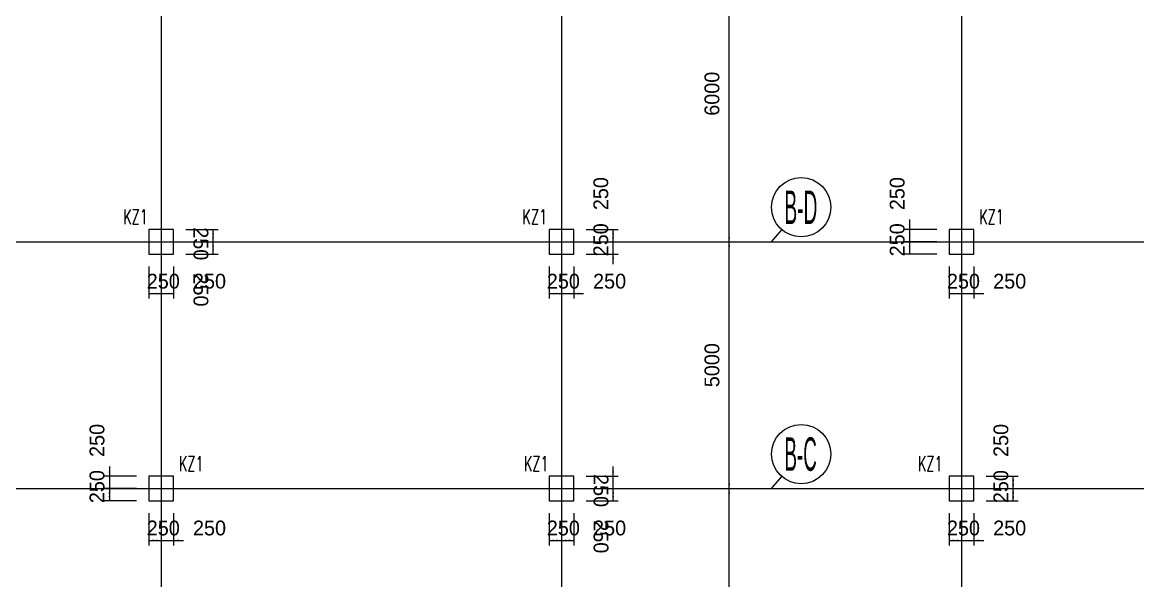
# Model space of a CAD drawing. Extents: x 387171 to 699106, y 11966 to 245688.
# Drawn here: x 552144 to 574726, y 98222 to 109535 of the extents above; entities that cross this region are included whole.
import ezdxf

# ---------------------------------------------------------------- set-up
doc = ezdxf.new("R2010")
doc.units = 0
doc.header["$LTSCALE"] = 100
doc.header["$MEASUREMENT"] = 0
for name, color, linetype in [('COLU', 7, 'Continuous'), ('DIM', 3, 'Continuous'), ('DOTE', 253, 'Continuous'), ('L-AXIS', 3, 'Continuous'), ('NUM', 7, 'Continuous')]:
    doc.layers.add(name, color=color, linetype=linetype)
doc.styles.get("Standard").update_dxf_attribs({"font": 'standard'})
doc.styles.add('tk', font='tk')
doc.dimstyles.get("Standard").update_dxf_attribs({"dimtxt": 300, "dimasz": 100, "dimexe": 100, "dimexo": 250, "dimgap": 100, "dimtad": 0, "dimtoh": 1, "dimdec": 0, "dimdsep": 46, "dimcen": 0.09, "dimclrt": 7, "dimadec": 0, "dimazin": 0, "dimtfac": 1, "dimtdec": 4, "dimtofl": 0, "dimtmove": 0, "dimatfit": 3, "dimfxl": 1, "dimtolj": 1, "dimtzin": 0, "dimarcsym": 0})

# ---------------------------------------------------------------- blocks, each defined once
blk = doc.blocks.new('_AXISO')
blk.add_circle((0, 0), 0.5)
blk = doc.blocks.new('*D3035')
at = {"layer": 'L-AXIS', "color": 0, "linetype": 'ByBlock', "lineweight": -2}
for p, q in [((565446, 111088), (566558, 111088)), ((566458, 105088), (566458, 111088)), ((565446, 105088), (566558, 105088))]:
    blk.add_line(p, q, dxfattribs=at)
for points in [[(566458, 111088), (566474, 110988), (566441, 110988)], [(566458, 105088), (566441, 105188), (566474, 105188)]]:
    blk.add_solid(points, dxfattribs=at)
at = {"layer": 'L-AXIS', "color": 7, "linetype": 'Continuous', "lineweight": -2, "insert": (566108, 108088), "char_height": 300, "width": 770, "attachment_point": 5, "rotation": 90, "style": 'tk'}
blk.add_mtext('6000', dxfattribs=at)
blk = doc.blocks.new('*D3536')
at = {"layer": 'L-AXIS', "color": 0, "linetype": 'ByBlock', "lineweight": -2}
for p, q in [((565446, 100088), (566558, 100088)), ((566458, 94088), (566458, 100088)), ((565446, 94088), (566558, 94088))]:
    blk.add_line(p, q, dxfattribs=at)
for points in [[(566458, 100088), (566474, 99988), (566441, 99988)], [(566458, 94088), (566441, 94188), (566474, 94188)]]:
    blk.add_solid(points, dxfattribs=at)
at = {"layer": 'L-AXIS', "color": 7, "linetype": 'Continuous', "lineweight": -2, "insert": (566108, 97088), "char_height": 300, "width": 770, "attachment_point": 5, "rotation": 90, "style": 'tk'}
blk.add_mtext('6000', dxfattribs=at)
blk = doc.blocks.new('*D3441')
at = {"layer": 'L-AXIS', "color": 0, "linetype": 'ByBlock', "lineweight": -2}
for p, q in [((565446, 105088), (566558, 105088)), ((566458, 100088), (566458, 105088)), ((565446, 100088), (566558, 100088))]:
    blk.add_line(p, q, dxfattribs=at)
for points in [[(566458, 105088), (566474, 104988), (566441, 104988)], [(566458, 100088), (566441, 100188), (566474, 100188)]]:
    blk.add_solid(points, dxfattribs=at)
at = {"layer": 'L-AXIS', "color": 7, "linetype": 'Continuous', "lineweight": -2, "insert": (566108, 102588), "char_height": 300, "width": 780, "attachment_point": 5, "rotation": 90, "style": 'tk'}
blk.add_mtext('5000', dxfattribs=at)
blk = doc.blocks.new('*D377')
at = {"layer": 'DIM', "color": 0, "linetype": 'ByBlock', "lineweight": -2}
for p, q in [((554708, 104588), (554708, 103938)), ((554958, 104588), (554958, 103938)), ((554708, 104038), (554958, 104038))]:
    blk.add_line(p, q, dxfattribs=at)
for points in [[(554708, 104038), (554808, 104055), (554808, 104021)], [(554958, 104038), (554858, 104021), (554858, 104055)]]:
    blk.add_solid(points, dxfattribs=at)
at = {"layer": 'DIM', "color": 7, "linetype": 'Continuous', "lineweight": -2, "insert": (554998, 104288), "char_height": 300, "width": 566.67, "attachment_point": 5, "style": 'tk'}
blk.add_mtext('250', dxfattribs=at)
blk = doc.blocks.new('*D1168')
at = {"layer": 'DIM', "color": 0, "linetype": 'ByBlock', "lineweight": -2}
for p, q in [((554958, 104588), (554958, 103938)), ((555208, 104588), (555208, 103938)), ((554958, 104038), (555208, 104038))]:
    blk.add_line(p, q, dxfattribs=at)
for points in [[(554958, 104038), (555058, 104055), (555058, 104021)], [(555208, 104038), (555108, 104021), (555108, 104055)]]:
    blk.add_solid(points, dxfattribs=at)
at = {"layer": 'DIM', "color": 7, "linetype": 'Continuous', "lineweight": -2, "insert": (555934, 104288), "char_height": 300, "width": 566.67, "attachment_point": 5, "style": 'tk'}
blk.add_mtext('250', dxfattribs=at)
blk = doc.blocks.new('*D916')
at = {"layer": 'DIM', "color": 0, "linetype": 'ByBlock', "lineweight": -2}
for p, q in [((555458, 105088), (556108, 105088)), ((556008, 104838), (556008, 105088)), ((555458, 104838), (556108, 104838))]:
    blk.add_line(p, q, dxfattribs=at)
for points in [[(556008, 105088), (556025, 104988), (555991, 104988)], [(556008, 104838), (555991, 104938), (556025, 104938)]]:
    blk.add_solid(points, dxfattribs=at)
at = {"layer": 'DIM', "color": 7, "linetype": 'Continuous', "lineweight": -2, "insert": (555758, 104112), "char_height": 300, "width": 566.67, "attachment_point": 5, "rotation": 270, "style": 'tk'}
blk.add_mtext('250', dxfattribs=at)
blk = doc.blocks.new('*D780')
at = {"layer": 'DIM', "color": 0, "linetype": 'ByBlock', "lineweight": -2}
for p, q in [((555458, 105338), (556108, 105338)), ((556008, 105088), (556008, 105338)), ((555458, 105088), (556108, 105088))]:
    blk.add_line(p, q, dxfattribs=at)
for points in [[(556008, 105338), (556025, 105238), (555991, 105238)], [(556008, 105088), (555991, 105188), (556025, 105188)]]:
    blk.add_solid(points, dxfattribs=at)
at = {"layer": 'DIM', "color": 7, "linetype": 'Continuous', "lineweight": -2, "insert": (555758, 105048), "char_height": 300, "width": 566.67, "attachment_point": 5, "rotation": 270, "style": 'tk'}
blk.add_mtext('250', dxfattribs=at)
blk = doc.blocks.new('*D1615')
at = {"layer": 'DIM', "color": 0, "linetype": 'ByBlock', "lineweight": -2}
for p, q in [((553908, 100538), (553908, 99888)), ((554458, 100338), (553808, 100338)), ((554458, 100088), (553808, 100088))]:
    blk.add_line(p, q, dxfattribs=at)
for points in [[(553908, 100338), (553891, 100438), (553925, 100438)], [(553908, 100088), (553925, 99988), (553891, 99988)]]:
    blk.add_solid(points, dxfattribs=at)
at = {"layer": 'DIM', "color": 7, "linetype": 'Continuous', "lineweight": -2, "insert": (553658, 101064), "char_height": 300, "width": 566.67, "attachment_point": 5, "rotation": 90, "style": 'tk'}
blk.add_mtext('250', dxfattribs=at)
blk = doc.blocks.new('*D1367')
at = {"layer": 'DIM', "color": 0, "linetype": 'ByBlock', "lineweight": -2}
for p, q in [((554458, 100088), (553808, 100088)), ((553908, 100088), (553908, 99838)), ((554458, 99838), (553808, 99838))]:
    blk.add_line(p, q, dxfattribs=at)
for points in [[(553908, 100088), (553925, 99988), (553891, 99988)], [(553908, 99838), (553891, 99938), (553925, 99938)]]:
    blk.add_solid(points, dxfattribs=at)
at = {"layer": 'DIM', "color": 7, "linetype": 'Continuous', "lineweight": -2, "insert": (553658, 100128), "char_height": 300, "width": 566.67, "attachment_point": 5, "rotation": 90, "style": 'tk'}
blk.add_mtext('250', dxfattribs=at)
blk = doc.blocks.new('*D2393')
at = {"layer": 'DIM', "color": 0, "linetype": 'ByBlock', "lineweight": -2}
for p, q in [((554708, 99588), (554708, 98938)), ((554958, 99588), (554958, 98938)), ((554708, 99038), (554958, 99038))]:
    blk.add_line(p, q, dxfattribs=at)
for points in [[(554708, 99038), (554808, 99055), (554808, 99021)], [(554958, 99038), (554858, 99021), (554858, 99055)]]:
    blk.add_solid(points, dxfattribs=at)
at = {"layer": 'DIM', "color": 7, "linetype": 'Continuous', "lineweight": -2, "insert": (554998, 99288), "char_height": 300, "width": 566.67, "attachment_point": 5, "style": 'tk'}
blk.add_mtext('250', dxfattribs=at)
blk = doc.blocks.new('*D2128')
at = {"layer": 'DIM', "color": 0, "linetype": 'ByBlock', "lineweight": -2}
for p, q in [((554958, 99588), (554958, 98938)), ((555208, 99588), (555208, 98938)), ((554758, 99038), (555408, 99038))]:
    blk.add_line(p, q, dxfattribs=at)
for points in [[(554958, 99038), (554858, 99021), (554858, 99055)], [(555208, 99038), (555308, 99055), (555308, 99021)]]:
    blk.add_solid(points, dxfattribs=at)
at = {"layer": 'DIM', "color": 7, "linetype": 'Continuous', "lineweight": -2, "insert": (555934, 99288), "char_height": 300, "width": 566.67, "attachment_point": 5, "style": 'tk'}
blk.add_mtext('250', dxfattribs=at)
blk = doc.blocks.new('*D3005')
at = {"layer": 'DIM', "color": 0, "linetype": 'ByBlock', "lineweight": -2}
for p, q in [((562808, 104588), (562808, 103938)), ((563058, 104588), (563058, 103938)), ((562808, 104038), (563058, 104038))]:
    blk.add_line(p, q, dxfattribs=at)
for points in [[(562808, 104038), (562908, 104055), (562908, 104021)], [(563058, 104038), (562958, 104021), (562958, 104055)]]:
    blk.add_solid(points, dxfattribs=at)
at = {"layer": 'DIM', "color": 7, "linetype": 'Continuous', "lineweight": -2, "insert": (563098, 104288), "char_height": 300, "width": 566.67, "attachment_point": 5, "style": 'tk'}
blk.add_mtext('250', dxfattribs=at)
blk = doc.blocks.new('*D2871')
at = {"layer": 'DIM', "color": 0, "linetype": 'ByBlock', "lineweight": -2}
for p, q in [((563058, 104588), (563058, 103938)), ((563308, 104588), (563308, 103938)), ((562858, 104038), (563508, 104038))]:
    blk.add_line(p, q, dxfattribs=at)
for points in [[(563058, 104038), (562958, 104021), (562958, 104055)], [(563308, 104038), (563408, 104055), (563408, 104021)]]:
    blk.add_solid(points, dxfattribs=at)
at = {"layer": 'DIM', "color": 7, "linetype": 'Continuous', "lineweight": -2, "insert": (564034, 104288), "char_height": 300, "width": 566.67, "attachment_point": 5, "style": 'tk'}
blk.add_mtext('250', dxfattribs=at)
blk = doc.blocks.new('*D2594')
at = {"layer": 'DIM', "color": 0, "linetype": 'ByBlock', "lineweight": -2}
for p, q in [((564108, 104638), (564108, 105288)), ((563558, 105088), (564208, 105088)), ((563558, 104838), (564208, 104838))]:
    blk.add_line(p, q, dxfattribs=at)
for points in [[(564108, 105088), (564091, 105188), (564125, 105188)], [(564108, 104838), (564125, 104738), (564091, 104738)]]:
    blk.add_solid(points, dxfattribs=at)
at = {"layer": 'DIM', "color": 7, "linetype": 'Continuous', "lineweight": -2, "insert": (563858, 105128), "char_height": 300, "width": 566.67, "attachment_point": 5, "rotation": 90, "style": 'tk'}
blk.add_mtext('250', dxfattribs=at)
blk = doc.blocks.new('*D3371')
at = {"layer": 'DIM', "color": 0, "linetype": 'ByBlock', "lineweight": -2}
for p, q in [((563558, 105338), (564208, 105338)), ((564108, 105088), (564108, 105338)), ((563558, 105088), (564208, 105088))]:
    blk.add_line(p, q, dxfattribs=at)
for points in [[(564108, 105338), (564125, 105238), (564091, 105238)], [(564108, 105088), (564091, 105188), (564125, 105188)]]:
    blk.add_solid(points, dxfattribs=at)
at = {"layer": 'DIM', "color": 7, "linetype": 'Continuous', "lineweight": -2, "insert": (563858, 106064), "char_height": 300, "width": 566.67, "attachment_point": 5, "rotation": 90, "style": 'tk'}
blk.add_mtext('250', dxfattribs=at)
blk = doc.blocks.new('*D3329')
at = {"layer": 'DIM', "color": 0, "linetype": 'ByBlock', "lineweight": -2}
for p, q in [((562808, 99588), (562808, 98938)), ((563058, 99588), (563058, 98938)), ((562808, 99038), (563058, 99038))]:
    blk.add_line(p, q, dxfattribs=at)
for points in [[(562808, 99038), (562908, 99055), (562908, 99021)], [(563058, 99038), (562958, 99021), (562958, 99055)]]:
    blk.add_solid(points, dxfattribs=at)
at = {"layer": 'DIM', "color": 7, "linetype": 'Continuous', "lineweight": -2, "insert": (563098, 99288), "char_height": 300, "width": 566.67, "attachment_point": 5, "style": 'tk'}
blk.add_mtext('250', dxfattribs=at)
blk = doc.blocks.new('*D4213')
at = {"layer": 'DIM', "color": 0, "linetype": 'ByBlock', "lineweight": -2}
for p, q in [((563058, 99588), (563058, 98938)), ((563308, 99588), (563308, 98938)), ((563058, 99038), (563308, 99038))]:
    blk.add_line(p, q, dxfattribs=at)
for points in [[(563058, 99038), (563158, 99055), (563158, 99021)], [(563308, 99038), (563208, 99021), (563208, 99055)]]:
    blk.add_solid(points, dxfattribs=at)
at = {"layer": 'DIM', "color": 7, "linetype": 'Continuous', "lineweight": -2, "insert": (564034, 99288), "char_height": 300, "width": 566.67, "attachment_point": 5, "style": 'tk'}
blk.add_mtext('250', dxfattribs=at)
blk = doc.blocks.new('*D3813')
at = {"layer": 'DIM', "color": 0, "linetype": 'ByBlock', "lineweight": -2}
for p, q in [((563558, 100088), (564208, 100088)), ((564108, 99838), (564108, 100088)), ((563558, 99838), (564208, 99838))]:
    blk.add_line(p, q, dxfattribs=at)
for points in [[(564108, 100088), (564125, 99988), (564091, 99988)], [(564108, 99838), (564091, 99938), (564125, 99938)]]:
    blk.add_solid(points, dxfattribs=at)
at = {"layer": 'DIM', "color": 7, "linetype": 'Continuous', "lineweight": -2, "insert": (563858, 99112), "char_height": 300, "width": 566.67, "attachment_point": 5, "rotation": 270, "style": 'tk'}
blk.add_mtext('250', dxfattribs=at)
blk = doc.blocks.new('*D4733')
at = {"layer": 'DIM', "color": 0, "linetype": 'ByBlock', "lineweight": -2}
for p, q in [((564108, 99888), (564108, 100538)), ((563558, 100338), (564208, 100338)), ((563558, 100088), (564208, 100088))]:
    blk.add_line(p, q, dxfattribs=at)
for points in [[(564108, 100338), (564091, 100438), (564125, 100438)], [(564108, 100088), (564125, 99988), (564091, 99988)]]:
    blk.add_solid(points, dxfattribs=at)
at = {"layer": 'DIM', "color": 7, "linetype": 'Continuous', "lineweight": -2, "insert": (563858, 100048), "char_height": 300, "width": 566.67, "attachment_point": 5, "rotation": 270, "style": 'tk'}
blk.add_mtext('250', dxfattribs=at)
blk = doc.blocks.new('*D4690')
at = {"layer": 'DIM', "color": 0, "linetype": 'ByBlock', "lineweight": -2}
for p, q in [((570108, 105538), (570108, 104888)), ((570658, 105338), (570008, 105338)), ((570658, 105088), (570008, 105088))]:
    blk.add_line(p, q, dxfattribs=at)
for points in [[(570108, 105338), (570091, 105438), (570125, 105438)], [(570108, 105088), (570125, 104988), (570091, 104988)]]:
    blk.add_solid(points, dxfattribs=at)
at = {"layer": 'DIM', "color": 7, "linetype": 'Continuous', "lineweight": -2, "insert": (569858, 106064), "char_height": 300, "width": 566.67, "attachment_point": 5, "rotation": 90, "style": 'tk'}
blk.add_mtext('250', dxfattribs=at)
blk = doc.blocks.new('*D4252')
at = {"layer": 'DIM', "color": 0, "linetype": 'ByBlock', "lineweight": -2}
for p, q in [((570658, 105088), (570008, 105088)), ((570108, 105088), (570108, 104838)), ((570658, 104838), (570008, 104838))]:
    blk.add_line(p, q, dxfattribs=at)
for points in [[(570108, 105088), (570125, 104988), (570091, 104988)], [(570108, 104838), (570091, 104938), (570125, 104938)]]:
    blk.add_solid(points, dxfattribs=at)
at = {"layer": 'DIM', "color": 7, "linetype": 'Continuous', "lineweight": -2, "insert": (569858, 105128), "char_height": 300, "width": 566.67, "attachment_point": 5, "rotation": 90, "style": 'tk'}
blk.add_mtext('250', dxfattribs=at)
blk = doc.blocks.new('*D424')
at = {"layer": 'DIM', "color": 0, "linetype": 'ByBlock', "lineweight": -2}
for p, q in [((570908, 104588), (570908, 103938)), ((571158, 104588), (571158, 103938)), ((570908, 104038), (571158, 104038))]:
    blk.add_line(p, q, dxfattribs=at)
for points in [[(570908, 104038), (571008, 104055), (571008, 104021)], [(571158, 104038), (571058, 104021), (571058, 104055)]]:
    blk.add_solid(points, dxfattribs=at)
at = {"layer": 'DIM', "color": 7, "linetype": 'Continuous', "lineweight": -2, "insert": (571198, 104288), "char_height": 300, "width": 566.67, "attachment_point": 5, "style": 'tk'}
blk.add_mtext('250', dxfattribs=at)
blk = doc.blocks.new('*D300')
at = {"layer": 'DIM', "color": 0, "linetype": 'ByBlock', "lineweight": -2}
for p, q in [((571158, 104588), (571158, 103938)), ((571408, 104588), (571408, 103938)), ((570958, 104038), (571608, 104038))]:
    blk.add_line(p, q, dxfattribs=at)
for points in [[(571158, 104038), (571058, 104021), (571058, 104055)], [(571408, 104038), (571508, 104055), (571508, 104021)]]:
    blk.add_solid(points, dxfattribs=at)
at = {"layer": 'DIM', "color": 7, "linetype": 'Continuous', "lineweight": -2, "insert": (572134, 104288), "char_height": 300, "width": 566.67, "attachment_point": 5, "style": 'tk'}
blk.add_mtext('250', dxfattribs=at)
blk = doc.blocks.new('*D1166')
at = {"layer": 'DIM', "color": 0, "linetype": 'ByBlock', "lineweight": -2}
for p, q in [((570908, 99588), (570908, 98938)), ((571158, 99588), (571158, 98938)), ((570908, 99038), (571158, 99038))]:
    blk.add_line(p, q, dxfattribs=at)
for points in [[(570908, 99038), (571008, 99055), (571008, 99021)], [(571158, 99038), (571058, 99021), (571058, 99055)]]:
    blk.add_solid(points, dxfattribs=at)
at = {"layer": 'DIM', "color": 7, "linetype": 'Continuous', "lineweight": -2, "insert": (571198, 99288), "char_height": 300, "width": 566.67, "attachment_point": 5, "style": 'tk'}
blk.add_mtext('250', dxfattribs=at)
blk = doc.blocks.new('*D915')
at = {"layer": 'DIM', "color": 0, "linetype": 'ByBlock', "lineweight": -2}
for p, q in [((571158, 99588), (571158, 98938)), ((571408, 99588), (571408, 98938)), ((570958, 99038), (571608, 99038))]:
    blk.add_line(p, q, dxfattribs=at)
for points in [[(571158, 99038), (571058, 99021), (571058, 99055)], [(571408, 99038), (571508, 99055), (571508, 99021)]]:
    blk.add_solid(points, dxfattribs=at)
at = {"layer": 'DIM', "color": 7, "linetype": 'Continuous', "lineweight": -2, "insert": (572134, 99288), "char_height": 300, "width": 566.67, "attachment_point": 5, "style": 'tk'}
blk.add_mtext('250', dxfattribs=at)
blk = doc.blocks.new('*D778')
at = {"layer": 'DIM', "color": 0, "linetype": 'ByBlock', "lineweight": -2}
for p, q in [((571658, 100088), (572308, 100088)), ((572208, 99838), (572208, 100088)), ((571658, 99838), (572308, 99838))]:
    blk.add_line(p, q, dxfattribs=at)
for points in [[(572208, 100088), (572225, 99988), (572191, 99988)], [(572208, 99838), (572191, 99938), (572225, 99938)]]:
    blk.add_solid(points, dxfattribs=at)
at = {"layer": 'DIM', "color": 7, "linetype": 'Continuous', "lineweight": -2, "insert": (571958, 100128), "char_height": 300, "width": 566.67, "attachment_point": 5, "rotation": 90, "style": 'tk'}
blk.add_mtext('250', dxfattribs=at)
blk = doc.blocks.new('*D1702')
at = {"layer": 'DIM', "color": 0, "linetype": 'ByBlock', "lineweight": -2}
for p, q in [((571658, 100338), (572308, 100338)), ((572208, 100088), (572208, 100338)), ((571658, 100088), (572308, 100088))]:
    blk.add_line(p, q, dxfattribs=at)
for points in [[(572208, 100338), (572225, 100238), (572191, 100238)], [(572208, 100088), (572191, 100188), (572225, 100188)]]:
    blk.add_solid(points, dxfattribs=at)
at = {"layer": 'DIM', "color": 7, "linetype": 'Continuous', "lineweight": -2, "insert": (571958, 101064), "char_height": 300, "width": 566.67, "attachment_point": 5, "rotation": 90, "style": 'tk'}
blk.add_mtext('250', dxfattribs=at)

msp = doc.modelspace()

# ---------------------------------------------------------------- linework, layer by layer
at = {"layer": 'COLU'}
for points in [[(554708.1, 104837.9), (555208.1, 104837.9), (555208.1, 105337.9), (554708.1, 105337.9)], [(562808.1, 104837.9), (563308.1, 104837.9), (563308.1, 105337.9), (562808.1, 105337.9)], [(570908.1, 104837.9), (571408.1, 104837.9), (571408.1, 105337.9), (570908.1, 105337.9)], [(554708.1, 99837.9), (555208.1, 99837.9), (555208.1, 100337.9), (554708.1, 100337.9)], [(562808.1, 99837.9), (563308.1, 99837.9), (563308.1, 100337.9), (562808.1, 100337.9)], [(570908.1, 99837.9), (571408.1, 99837.9), (571408.1, 100337.9), (570908.1, 100337.9)]]:
    msp.add_lwpolyline(points, close=True, dxfattribs=at)
at = {"layer": 'DOTE'}
for p, q in [((571158.1, 213087.9), (571158.1, 94087.9)), ((554958.1, 210429.3), (554958.1, 88587.9)), ((563058.1, 210429.3), (563058.1, 84089.2)), ((524658.1, 105087.9), (587358.1, 105087.9)), ((524658.1, 100087.9), (587358.1, 100087.9))]:
    msp.add_line(p, q, dxfattribs=at)
at = {"layer": 'L-AXIS'}
for p, q in [((567313.6, 105087.9), (567523.1, 105332.4)), ((565446, 105087.9), (567313.6, 105087.9)), ((567313.6, 100087.9), (567523.1, 100332.4)), ((565446, 100087.9), (567313.6, 100087.9))]:
    msp.add_line(p, q, dxfattribs=at)

# ---------------------------------------------------------------- block references
ref = msp.add_blockref('_AXISO', (567913.6, 105787.9), dxfattribs=dict(at, xscale=1199.999999999997, yscale=1200, rotation=359.9996457873818))
ref.add_attrib('A', 'B-D', (567574.2, 105448.5), dxfattribs={"height": 678.82, "style": 'tk', "width": 0.42623})
ref = msp.add_blockref('_AXISO', (567913.6, 100787.9), dxfattribs=dict(at, xscale=1199.999999999997, yscale=1200, rotation=359.9996457873818))
ref.add_attrib('A', 'B-C', (567574.2, 100448.5), dxfattribs={"height": 678.82, "style": 'tk', "width": 0.419355})

# ---------------------------------------------------------------- texts
at = {"layer": 'NUM', "color": 200, "width": 0.7}
for p in [(554184.8, 105444), (562268.1, 105444), (571514.1, 105444), (555314.1, 100444), (562295.6, 100444), (570276.3, 100444)]:
    msp.add_text('KZ1', height=300, dxfattribs=at).set_placement(p)

# ---------------------------------------------------------------- dimensions: what is measured, and where the dimension line sits
at = {"layer": 'DIM', "color": 200}
for p1, p2, picture, middle in [((563308.1, 105087.9), (563308.1, 105337.9), '*D3371', (563858.1, 105556)), ((570908.1, 105337.9), (570908.1, 105087.9), '*D4690', (569858.1, 105556)), ((555208.1, 105087.9), (555208.1, 105337.9), '*D780', (555758.1, 105556)), ((563308.1, 104837.9), (563308.1, 105087.9), '*D2594', (563858.1, 104619.9)), ((570908.1, 105087.9), (570908.1, 104837.9), '*D4252', (569858.1, 104619.9)), ((555208.1, 104837.9), (555208.1, 105087.9), '*D916', (555758.1, 104619.9)), ((554708.1, 104837.9), (554958.1, 104837.9), '*D377', (554490, 104287.9)), ((554958.1, 104837.9), (555208.1, 104837.9), '*D1168', (555426.1, 104287.9)), ((562808.1, 104837.9), (563058.1, 104837.9), '*D3005', (562590, 104287.9)), ((563058.1, 104837.9), (563308.1, 104837.9), '*D2871', (563526.1, 104287.9)), ((570908.1, 104837.9), (571158.1, 104837.9), '*D424', (570690, 104287.9)), ((571158.1, 104837.9), (571408.1, 104837.9), '*D300', (571626.1, 104287.9)), ((554708.1, 100337.9), (554708.1, 100087.9), '*D1615', (553658.1, 100556)), ((571408.1, 100087.9), (571408.1, 100337.9), '*D1702', (571958.1, 100556)), ((563308.1, 100087.9), (563308.1, 100337.9), '*D4733', (563858.1, 100556)), ((554708.1, 100087.9), (554708.1, 99837.9), '*D1367', (553658.1, 99619.9)), ((571408.1, 99837.9), (571408.1, 100087.9), '*D778', (571958.1, 99619.9)), ((563308.1, 99837.9), (563308.1, 100087.9), '*D3813', (563858.1, 99619.9)), ((554708.1, 99837.9), (554958.1, 99837.9), '*D2393', (554490, 99287.9)), ((554958.1, 99837.9), (555208.1, 99837.9), '*D2128', (555426.1, 99287.9)), ((562808.1, 99837.9), (563058.1, 99837.9), '*D3329', (562590, 99287.9)), ((563058.1, 99837.9), (563308.1, 99837.9), '*D4213', (563526.1, 99287.9)), ((570908.1, 99837.9), (571158.1, 99837.9), '*D1166', (570690, 99287.9)), ((571158.1, 99837.9), (571408.1, 99837.9), '*D915', (571626.1, 99287.9))]:
    dim = msp.add_aligned_dim(p1=p1, p2=p2, distance=-800, dimstyle='Standard', dxfattribs=at)
    dim.commit()
    dim.dimension.update_dxf_attribs({"geometry": picture, "text_midpoint": middle})
at = {"layer": 'L-AXIS'}
for base, p1, p2, picture, middle in [((566457.5, 111087.9), (565196, 105087.9), (565196, 111087.9), '*D3035', (566107.5, 108087.9)), ((566457.5, 105087.9), (565196, 100087.9), (565196, 105087.9), '*D3441', (566107.5, 102587.9)), ((566457.5, 100087.9), (565196, 94087.9), (565196, 100087.9), '*D3536', (566107.5, 97087.9))]:
    dim = msp.add_linear_dim(base=base, p1=p1, p2=p2, angle=90, dimstyle='Standard', dxfattribs=at)
    dim.commit()
    dim.dimension.update_dxf_attribs({"geometry": picture, "text_midpoint": middle})

doc.saveas('drawing.dxf')
